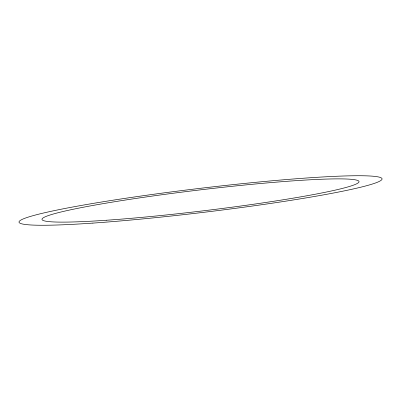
<?xml version="1.0" encoding="UTF-8"?>
<svg xmlns="http://www.w3.org/2000/svg" width="401" height="401" viewBox="0 0 401 401"><rect width="100%" height="100%" fill="white"/><g stroke="black" fill="none" stroke-linecap="round" stroke-linejoin="round"><path stroke-width="0.6" d="M92.892 223.101A182.846 12.12 -6.8 0 0 380.95 180.43A182.846 12.12 -6.8 0 0 127.658 197.969A182.846 12.12 -6.8 0 0 92.892 223.101M106.551 220.234A159.638 10.581 -6.8 0 0 358.048 182.976A159.638 10.581 -6.8 0 0 136.901 198.289A159.638 10.581 -6.8 0 0 106.551 220.234"/></g></svg>
